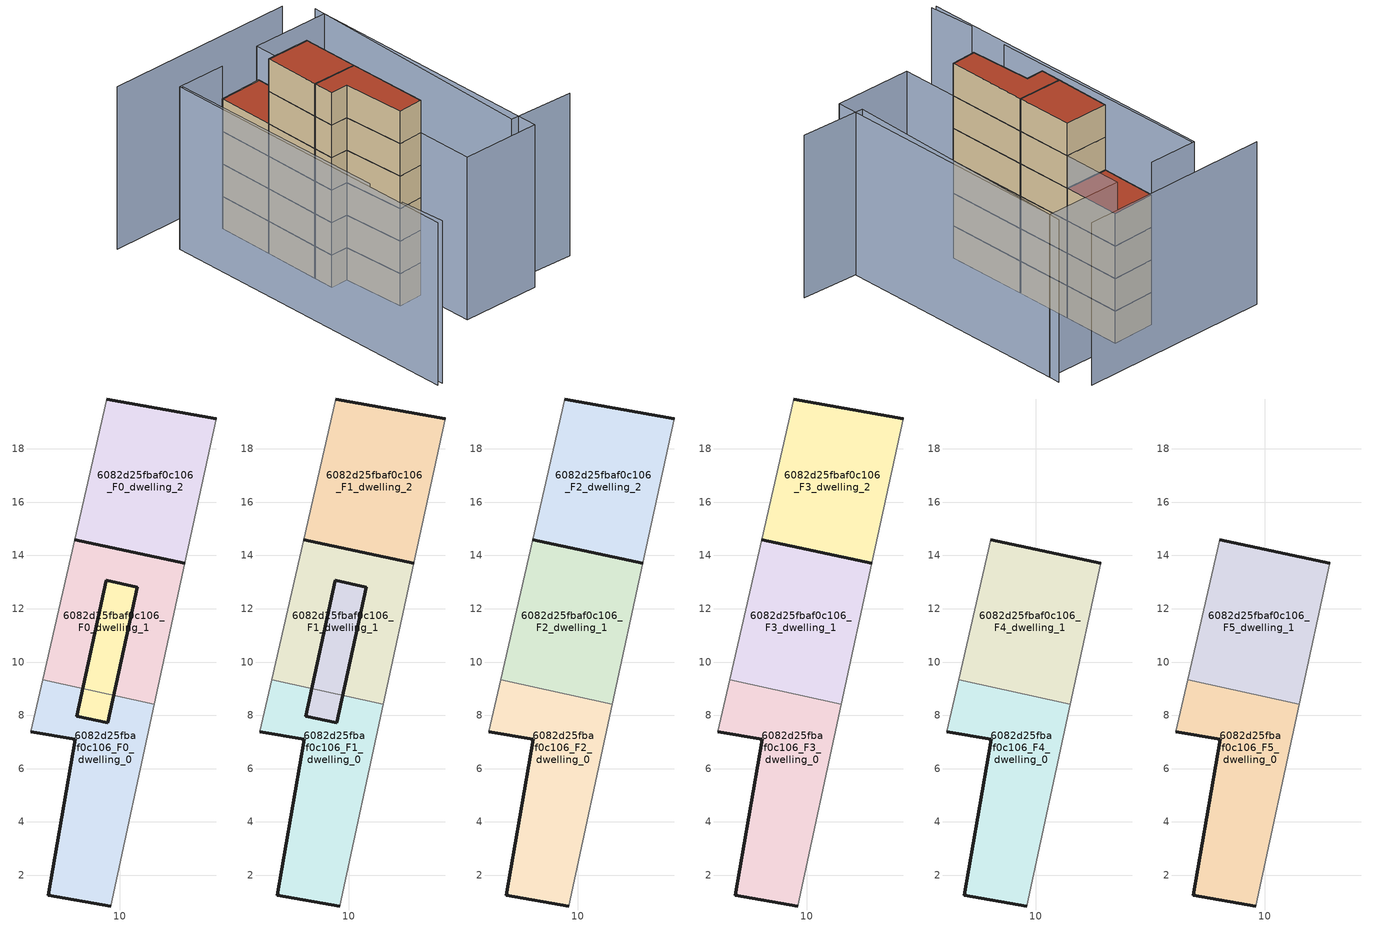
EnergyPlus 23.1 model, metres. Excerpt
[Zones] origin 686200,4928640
6082d25fbaf0c106_F0_dwelling_0
 floor ground (EU_floor_Construction): 9.67,0.84 11.31,8.42 7.11,9.33 6.67,7.38 8.34,7.1 7.32,1.24 z0
 wall outside (EU_wall_Construction): 9.67,0.84 7.32,1.24 8.34,7.1 6.67,7.38 z0:3
 wall adiabatic (EU_wall_Construction): 6.67,7.38 7.11,9.33 / 11.31,8.42 9.67,0.84 z0:3
 wall to 6082d25fbaf0c106_F0_dwelling_1 (EU_wall_Construction): 7.11,9.33 11.31,8.42 z0:3
6082d25fbaf0c106_F0_dwelling_1
 floor ground (EU_floor_Construction): 11.31,8.42 12.45,13.7 8.31,14.6 7.11,9.33 z0
 wall outside (EU_wall_Construction): 8.31,14.6 12.45,13.7 z0:3
 wall adiabatic (EU_wall_Construction): 7.11,9.33 8.31,14.6 / 12.45,13.7 11.31,8.42 z0:3
6082d25fbaf0c106_F0_dwelling_2
 floor ground (EU_floor_Construction): 12.45,13.7 13.63,19.13 9.52,19.87 8.31,14.6 z0
 wall outside (EU_wall_Construction): 9.52,19.87 13.63,19.13 / 12.45,13.7 8.31,14.6 z0:3
 wall adiabatic (EU_wall_Construction): 8.31,14.6 9.52,19.87 / 13.63,19.13 12.45,13.7 z0:3
6082d25fbaf0c106_F4_circulation
 floor ground (EU_floor_Construction): 9.56,7.72 10.66,12.81 9.49,13.07 8.39,7.97 z0
 wall outside (EU_wall_Construction): 9.49,13.07 10.66,12.81 9.56,7.72 8.39,7.97 9.49,13.07 z0:3
6082d25fbaf0c106_F1_dwelling_0
 floor to 6082d25fbaf0c106_F0_dwelling_0 (EU_floor_Construction): 9.67,0.84 11.31,8.42 7.11,9.33 6.67,7.38 8.34,7.1 7.32,1.24 z3
 wall outside (EU_wall_Construction): 9.67,0.84 7.32,1.24 8.34,7.1 6.67,7.38 z3:6
 wall adiabatic (EU_wall_Construction): 6.67,7.38 7.11,9.33 / 11.31,8.42 9.67,0.84 z3:6
 wall to 6082d25fbaf0c106_F1_dwelling_1 (EU_wall_Construction): 7.11,9.33 11.31,8.42 z3:6
6082d25fbaf0c106_F1_dwelling_1
 floor to 6082d25fbaf0c106_F0_dwelling_1 (EU_floor_Construction): 11.31,8.42 12.45,13.7 8.31,14.6 7.11,9.33 z3
 wall outside (EU_wall_Construction): 8.31,14.6 12.45,13.7 z3:6
 wall adiabatic (EU_wall_Construction): 7.11,9.33 8.31,14.6 / 12.45,13.7 11.31,8.42 z3:6
6082d25fbaf0c106_F1_dwelling_2
 floor to 6082d25fbaf0c106_F0_dwelling_2 (EU_floor_Construction): 12.45,13.7 13.63,19.13 9.52,19.87 8.31,14.6 z3
 wall outside (EU_wall_Construction): 9.52,19.87 13.63,19.13 / 12.45,13.7 8.31,14.6 z3:6
 wall adiabatic (EU_wall_Construction): 8.31,14.6 9.52,19.87 / 13.63,19.13 12.45,13.7 z3:6
6082d25fbaf0c106_F5_circulation
 floor to 6082d25fbaf0c106_F4_circulation (EU_floor_Construction): 9.56,7.72 10.66,12.81 9.49,13.07 8.39,7.97 z3
 wall outside (EU_wall_Construction): 9.49,13.07 10.66,12.81 9.56,7.72 8.39,7.97 9.49,13.07 z3:6
 roof outside (EU_roof_Construction): 10.66,12.81 9.56,7.72 8.39,7.97 9.49,13.07 z6
6082d25fbaf0c106_F2_dwelling_0
 floor to 6082d25fbaf0c106_F1_dwelling_0 (EU_floor_Construction): 9.67,0.84 11.31,8.42 7.11,9.33 6.67,7.38 8.34,7.1 7.32,1.24 z6
 wall outside (EU_wall_Construction): 9.67,0.84 7.32,1.24 8.34,7.1 6.67,7.38 z6:9
 wall adiabatic (EU_wall_Construction): 6.67,7.38 7.11,9.33 / 11.31,8.42 9.67,0.84 z6:9
 wall to 6082d25fbaf0c106_F2_dwelling_1 (EU_wall_Construction): 7.11,9.33 11.31,8.42 z6:9
6082d25fbaf0c106_F2_dwelling_1
 floor to 6082d25fbaf0c106_F1_dwelling_1 (EU_floor_Construction): 11.31,8.42 12.45,13.7 8.31,14.6 7.11,9.33 z6
 wall outside (EU_wall_Construction): 8.31,14.6 12.45,13.7 z6:9
 wall adiabatic (EU_wall_Construction): 7.11,9.33 8.31,14.6 / 12.45,13.7 11.31,8.42 z6:9
6082d25fbaf0c106_F2_dwelling_2
 floor to 6082d25fbaf0c106_F1_dwelling_2 (EU_floor_Construction): 12.45,13.7 13.63,19.13 9.52,19.87 8.31,14.6 z6
 wall outside (EU_wall_Construction): 9.52,19.87 13.63,19.13 / 12.45,13.7 8.31,14.6 z6:9
 wall adiabatic (EU_wall_Construction): 8.31,14.6 9.52,19.87 / 13.63,19.13 12.45,13.7 z6:9
6082d25fbaf0c106_F3_dwelling_0
 floor to 6082d25fbaf0c106_F2_dwelling_0 (EU_floor_Construction): 9.67,0.84 11.31,8.42 7.11,9.33 6.67,7.38 8.34,7.1 7.32,1.24 z9
 wall outside (EU_wall_Construction): 9.67,0.84 7.32,1.24 8.34,7.1 6.67,7.38 z9:12
 wall adiabatic (EU_wall_Construction): 6.67,7.38 7.11,9.33 / 11.31,8.42 9.67,0.84 z9:12
 wall to 6082d25fbaf0c106_F3_dwelling_1 (EU_wall_Construction): 7.11,9.33 11.31,8.42 z9:12
6082d25fbaf0c106_F3_dwelling_1
 floor to 6082d25fbaf0c106_F2_dwelling_1 (EU_floor_Construction): 11.31,8.42 12.45,13.7 8.31,14.6 7.11,9.33 z9
 wall outside (EU_wall_Construction): 8.31,14.6 12.45,13.7 z9:12
 wall adiabatic (EU_wall_Construction): 7.11,9.33 8.31,14.6 / 12.45,13.7 11.31,8.42 z9:12
6082d25fbaf0c106_F3_dwelling_2
 floor to 6082d25fbaf0c106_F2_dwelling_2 (EU_floor_Construction): 12.45,13.7 13.63,19.13 9.52,19.87 8.31,14.6 z9
 wall outside (EU_wall_Construction): 9.52,19.87 13.63,19.13 / 12.45,13.7 8.31,14.6 z9:12
 wall adiabatic (EU_wall_Construction): 8.31,14.6 9.52,19.87 / 13.63,19.13 12.45,13.7 z9:12
 roof outside (EU_roof_Construction): 13.63,19.13 12.45,13.7 8.31,14.6 9.52,19.87 z12
6082d25fbaf0c106_F4_dwelling_0
 floor to 6082d25fbaf0c106_F3_dwelling_0 (EU_floor_Construction): 9.67,0.84 11.31,8.42 7.11,9.33 6.67,7.38 8.34,7.1 7.32,1.24 z12
 wall outside (EU_wall_Construction): 9.67,0.84 7.32,1.24 8.34,7.1 6.67,7.38 z12:15
 wall adiabatic (EU_wall_Construction): 6.67,7.38 7.11,9.33 / 11.31,8.42 9.67,0.84 z12:15
 wall to 6082d25fbaf0c106_F4_dwelling_1 (EU_wall_Construction): 7.11,9.33 11.31,8.42 z12:15
6082d25fbaf0c106_F4_dwelling_1
 floor to 6082d25fbaf0c106_F3_dwelling_1 (EU_floor_Construction): 11.31,8.42 12.45,13.7 8.31,14.6 7.11,9.33 z12
 wall outside (EU_wall_Construction): 8.31,14.6 12.45,13.7 z12:15
 wall adiabatic (EU_wall_Construction): 7.11,9.33 8.31,14.6 / 12.45,13.7 11.31,8.42 z12:15
6082d25fbaf0c106_F5_dwelling_0
 floor to 6082d25fbaf0c106_F4_dwelling_0 (EU_floor_Construction): 9.67,0.84 11.31,8.42 7.11,9.33 6.67,7.38 8.34,7.1 7.32,1.24 z15
 wall outside (EU_wall_Construction): 9.67,0.84 7.32,1.24 8.34,7.1 6.67,7.38 z15:18
 wall adiabatic (EU_wall_Construction): 6.67,7.38 7.11,9.33 / 11.31,8.42 9.67,0.84 z15:18
 wall to 6082d25fbaf0c106_F5_dwelling_1 (EU_wall_Construction): 7.11,9.33 11.31,8.42 z15:18
 roof outside (EU_roof_Construction): 11.31,8.42 9.67,0.84 7.32,1.24 8.34,7.1 6.67,7.38 7.11,9.33 z18
6082d25fbaf0c106_F5_dwelling_1
 floor to 6082d25fbaf0c106_F4_dwelling_1 (EU_floor_Construction): 11.31,8.42 12.45,13.7 8.31,14.6 7.11,9.33 z15
 wall outside (EU_wall_Construction): 8.31,14.6 12.45,13.7 z15:18
 wall adiabatic (EU_wall_Construction): 7.11,9.33 8.31,14.6 / 12.45,13.7 11.31,8.42 z15:18
 roof outside (EU_roof_Construction): 12.45,13.7 11.31,8.42 7.11,9.33 8.31,14.6 z18
shading: -0.25,-4.05 -0.88,-8.38 / -1.34,-8.23 4.93,20.86 / 4.93,20.86 9.52,19.87 / 21.53,-5.46 15.52,-3.96 / 15.52,-3.96 21.22,18.85 / 5.08,20.67 0.68,-0.31 / 20.11,21.27 2.15,25.01 / 8.54,-4.37 13.68,19.39 / 13.68,19.39 20.96,17.81 / 20.96,17.81 15.81,-5.95 / 15.81,-5.95 8.54,-4.37 z0:15
[Building]
EU S2 Campaign: North Axis=0; Terrain=City; Solar Distribution=FullExterior
[Site:Location]
Bologna: Latitude=44.5; Longitude=11.25; Time Zone=1; Elevation=37
[SizingPeriod:WeatherFileDays]
AnnualSizingPeriod: Begin Month=1; Begin Day of Month=1; End Month=12; End Day of Month=31; Day of Week for Start Day=Monday; Use Weather File Daylight Saving Period=No; Use Weather File Rain and Snow Indicators=No
[MATERIAL]
EU_InternalMass_Material: Roughness=MediumRough; Thickness=0.1; Conductivity=1; Density=1800; Specific Heat=900; Thermal Absorptance=0.9; Solar Absorptance=0.7; Visible Absorptance=0.7
[MATERIAL:NOMASS] Roughness=MediumRough; Thermal Absorptance=0.9; Solar Absorptance=0.7; Visible Absorptance=0.7
Name | Thermal Resistance
EU_wall_NoMass | 0.905828
EU_roof_NoMass | 0.37593
EU_floor_NoMass | 0.67114
[CONSTRUCTION]
EU_wall_Construction: EU_wall_NoMass
EU_roof_Construction: EU_roof_NoMass
EU_floor_Construction: EU_floor_NoMass
EU_InternalMass_Construction: EU_InternalMass_Material
[ZONE] Type=1; Multiplier=1; Ceiling Height=autocalculate; Floor Area=autocalculate; Part of Total Floor Area=Yes
Name | Volume
6082d25fbaf0c106_F0_dwelling_0; 6082d25fbaf0c106_F1_dwelling_0; 6082d25fbaf0c106_F2_dwelling_0; 6082d25fbaf0c106_F3_dwelling_0; 6082d25fbaf0c106_F4_dwelling_0; 6082d25fbaf0c106_F5_dwelling_0 | 69.1567
6082d25fbaf0c106_F0_dwelling_1; 6082d25fbaf0c106_F1_dwelling_1; 6082d25fbaf0c106_F2_dwelling_1; 6082d25fbaf0c106_F3_dwelling_1; 6082d25fbaf0c106_F4_dwelling_1; 6082d25fbaf0c106_F5_dwelling_1 | 69.1597
6082d25fbaf0c106_F0_dwelling_2; 6082d25fbaf0c106_F1_dwelling_2; 6082d25fbaf0c106_F2_dwelling_2; 6082d25fbaf0c106_F3_dwelling_2 | 69.1465
6082d25fbaf0c106_F4_circulation; 6082d25fbaf0c106_F5_circulation | 18.6687
[INTERNALMASS] Construction=EU_InternalMass_Construction
Name | Zone or ZoneList | Surface Area
6082d25fbaf0c106_F0_dwelling_0_EU_InternalMass | 6082d25fbaf0c106_F0_dwelling_0 | 23.0501
6082d25fbaf0c106_F0_dwelling_1_EU_InternalMass | 6082d25fbaf0c106_F0_dwelling_1 | 23.0501
6082d25fbaf0c106_F0_dwelling_2_EU_InternalMass | 6082d25fbaf0c106_F0_dwelling_2 | 23.0501
6082d25fbaf0c106_F1_dwelling_0_EU_InternalMass | 6082d25fbaf0c106_F1_dwelling_0 | 23.0501
6082d25fbaf0c106_F1_dwelling_1_EU_InternalMass | 6082d25fbaf0c106_F1_dwelling_1 | 23.0501
6082d25fbaf0c106_F1_dwelling_2_EU_InternalMass | 6082d25fbaf0c106_F1_dwelling_2 | 23.0501
6082d25fbaf0c106_F2_dwelling_0_EU_InternalMass | 6082d25fbaf0c106_F2_dwelling_0 | 23.0501
6082d25fbaf0c106_F2_dwelling_1_EU_InternalMass | 6082d25fbaf0c106_F2_dwelling_1 | 23.0501
6082d25fbaf0c106_F2_dwelling_2_EU_InternalMass | 6082d25fbaf0c106_F2_dwelling_2 | 23.0501
6082d25fbaf0c106_F3_dwelling_0_EU_InternalMass | 6082d25fbaf0c106_F3_dwelling_0 | 23.0501
6082d25fbaf0c106_F3_dwelling_1_EU_InternalMass | 6082d25fbaf0c106_F3_dwelling_1 | 23.0501
6082d25fbaf0c106_F3_dwelling_2_EU_InternalMass | 6082d25fbaf0c106_F3_dwelling_2 | 23.0501
6082d25fbaf0c106_F4_dwelling_0_EU_InternalMass | 6082d25fbaf0c106_F4_dwelling_0 | 31.4634
6082d25fbaf0c106_F4_dwelling_1_EU_InternalMass | 6082d25fbaf0c106_F4_dwelling_1 | 31.4634
6082d25fbaf0c106_F5_dwelling_0_EU_InternalMass | 6082d25fbaf0c106_F5_dwelling_0 | 31.4634
6082d25fbaf0c106_F5_dwelling_1_EU_InternalMass | 6082d25fbaf0c106_F5_dwelling_1 | 31.4634
[OTHEREQUIPMENT] Fuel Type=Electricity; Design Level Calculation Method=Watts/Area; Power per Zone Floor Area=1; Fraction Latent=0; Fraction Radiant=0; Fraction Lost=0; Carbon Dioxide Generation Rate=0; EndUse Subcategory=EU_Step8_InternalGains
Name | Zone or ZoneList or Space or SpaceList | Schedule
EU_Step8_InternalGain_6082d25fbaf0c106_F0_dwelling_0_f000 | 6082d25fbaf0c106_F0_dwelling_0 | EU_Step8_GainSchedule_6082d25fbaf0c106_F0_dwelling_0_f000
EU_Step8_InternalGain_6082d25fbaf0c106_F0_dwelling_1_f000 | 6082d25fbaf0c106_F0_dwelling_1 | EU_Step8_GainSchedule_6082d25fbaf0c106_F0_dwelling_1_f000
EU_Step8_InternalGain_6082d25fbaf0c106_F0_dwelling_2_f000 | 6082d25fbaf0c106_F0_dwelling_2 | EU_Step8_GainSchedule_6082d25fbaf0c106_F0_dwelling_2_f000
EU_Step8_InternalGain_6082d25fbaf0c106_F1_dwelling_0_f000 | 6082d25fbaf0c106_F1_dwelling_0 | EU_Step8_GainSchedule_6082d25fbaf0c106_F1_dwelling_0_f000
EU_Step8_InternalGain_6082d25fbaf0c106_F1_dwelling_1_f000 | 6082d25fbaf0c106_F1_dwelling_1 | EU_Step8_GainSchedule_6082d25fbaf0c106_F1_dwelling_1_f000
EU_Step8_InternalGain_6082d25fbaf0c106_F1_dwelling_2_f000 | 6082d25fbaf0c106_F1_dwelling_2 | EU_Step8_GainSchedule_6082d25fbaf0c106_F1_dwelling_2_f000
EU_Step8_InternalGain_6082d25fbaf0c106_F2_dwelling_0_f000 | 6082d25fbaf0c106_F2_dwelling_0 | EU_Step8_GainSchedule_6082d25fbaf0c106_F2_dwelling_0_f000
EU_Step8_InternalGain_6082d25fbaf0c106_F2_dwelling_1_f000 | 6082d25fbaf0c106_F2_dwelling_1 | EU_Step8_GainSchedule_6082d25fbaf0c106_F2_dwelling_1_f000
EU_Step8_InternalGain_6082d25fbaf0c106_F2_dwelling_2_f000 | 6082d25fbaf0c106_F2_dwelling_2 | EU_Step8_GainSchedule_6082d25fbaf0c106_F2_dwelling_2_f000
EU_Step8_InternalGain_6082d25fbaf0c106_F3_dwelling_0_f000 | 6082d25fbaf0c106_F3_dwelling_0 | EU_Step8_GainSchedule_6082d25fbaf0c106_F3_dwelling_0_f000
EU_Step8_InternalGain_6082d25fbaf0c106_F3_dwelling_1_f000 | 6082d25fbaf0c106_F3_dwelling_1 | EU_Step8_GainSchedule_6082d25fbaf0c106_F3_dwelling_1_f000
EU_Step8_InternalGain_6082d25fbaf0c106_F3_dwelling_2_f000 | 6082d25fbaf0c106_F3_dwelling_2 | EU_Step8_GainSchedule_6082d25fbaf0c106_F3_dwelling_2_f000
EU_Step8_InternalGain_6082d25fbaf0c106_F4_dwelling_0_f000 | 6082d25fbaf0c106_F4_dwelling_0 | EU_Step8_GainSchedule_6082d25fbaf0c106_F4_dwelling_0_f000
EU_Step8_InternalGain_6082d25fbaf0c106_F4_dwelling_1_f000 | 6082d25fbaf0c106_F4_dwelling_1 | EU_Step8_GainSchedule_6082d25fbaf0c106_F4_dwelling_1_f000
EU_Step8_InternalGain_6082d25fbaf0c106_F5_dwelling_0_f000 | 6082d25fbaf0c106_F5_dwelling_0 | EU_Step8_GainSchedule_6082d25fbaf0c106_F5_dwelling_0_f000
EU_Step8_InternalGain_6082d25fbaf0c106_F5_dwelling_1_f000 | 6082d25fbaf0c106_F5_dwelling_1 | EU_Step8_GainSchedule_6082d25fbaf0c106_F5_dwelling_1_f000
[ZONEINFILTRATION:DESIGNFLOWRATE] Schedule=EU_AlwaysOn; Design Flow Rate Calculation Method=Flow/Area; Flow Rate per Floor Area=0.0005; Constant Term Coefficient=1; Temperature Term Coefficient=0; Velocity Term Coefficient=0; Velocity Squared Term Coefficient=0
Name | Zone or ZoneList or Space or SpaceList
EU_Circulation_Infiltration_6082d25fbaf0c106_F4_circulation | 6082d25fbaf0c106_F4_circulation
EU_Circulation_Infiltration_6082d25fbaf0c106_F5_circulation | 6082d25fbaf0c106_F5_circulation
[ZONEVENTILATION:DESIGNFLOWRATE] Schedule=EU_AlwaysOn; Design Flow Rate Calculation Method=AirChanges/Hour; Air Changes per Hour=0.73129; Ventilation Type=Natural; Fan Pressure Rise=0; Fan Total Efficiency=1; Constant Term Coefficient=1; Temperature Term Coefficient=0; Velocity Term Coefficient=0; Velocity Squared Term Coefficient=0; Minimum Indoor Temperature=-100; Maximum Indoor Temperature=100; Delta Temperature=-100; Minimum Outdoor Temperature=-100; Maximum Outdoor Temperature=100; Maximum Wind Speed=40
Name | Zone or ZoneList or Space or SpaceList
EU_ConstantAir_6082d25fbaf0c106_F0_dwelling_0 | 6082d25fbaf0c106_F0_dwelling_0
EU_ConstantAir_6082d25fbaf0c106_F0_dwelling_1 | 6082d25fbaf0c106_F0_dwelling_1
EU_ConstantAir_6082d25fbaf0c106_F0_dwelling_2 | 6082d25fbaf0c106_F0_dwelling_2
EU_ConstantAir_6082d25fbaf0c106_F1_dwelling_0 | 6082d25fbaf0c106_F1_dwelling_0
EU_ConstantAir_6082d25fbaf0c106_F1_dwelling_1 | 6082d25fbaf0c106_F1_dwelling_1
EU_ConstantAir_6082d25fbaf0c106_F1_dwelling_2 | 6082d25fbaf0c106_F1_dwelling_2
EU_ConstantAir_6082d25fbaf0c106_F2_dwelling_0 | 6082d25fbaf0c106_F2_dwelling_0
EU_ConstantAir_6082d25fbaf0c106_F2_dwelling_1 | 6082d25fbaf0c106_F2_dwelling_1
EU_ConstantAir_6082d25fbaf0c106_F2_dwelling_2 | 6082d25fbaf0c106_F2_dwelling_2
EU_ConstantAir_6082d25fbaf0c106_F3_dwelling_0 | 6082d25fbaf0c106_F3_dwelling_0
EU_ConstantAir_6082d25fbaf0c106_F3_dwelling_1 | 6082d25fbaf0c106_F3_dwelling_1
EU_ConstantAir_6082d25fbaf0c106_F3_dwelling_2 | 6082d25fbaf0c106_F3_dwelling_2
EU_ConstantAir_6082d25fbaf0c106_F4_dwelling_0 | 6082d25fbaf0c106_F4_dwelling_0
EU_ConstantAir_6082d25fbaf0c106_F4_dwelling_1 | 6082d25fbaf0c106_F4_dwelling_1
EU_ConstantAir_6082d25fbaf0c106_F5_dwelling_0 | 6082d25fbaf0c106_F5_dwelling_0
EU_ConstantAir_6082d25fbaf0c106_F5_dwelling_1 | 6082d25fbaf0c106_F5_dwelling_1
[HVACTEMPLATE:THERMOSTAT] Constant Heating Setpoint=20; Constant Cooling Setpoint=50
EU_HeatOnly_6082d25fbaf0c106_F0_dwelling_0; EU_HeatOnly_6082d25fbaf0c106_F0_dwelling_1; EU_HeatOnly_6082d25fbaf0c106_F0_dwelling_2; EU_HeatOnly_6082d25fbaf0c106_F1_dwelling_0; EU_HeatOnly_6082d25fbaf0c106_F1_dwelling_1; EU_HeatOnly_6082d25fbaf0c106_F1_dwelling_2; EU_HeatOnly_6082d25fbaf0c106_F2_dwelling_0; EU_HeatOnly_6082d25fbaf0c106_F2_dwelling_1; EU_HeatOnly_6082d25fbaf0c106_F2_dwelling_2; EU_HeatOnly_6082d25fbaf0c106_F3_dwelling_0; EU_HeatOnly_6082d25fbaf0c106_F3_dwelling_1; EU_HeatOnly_6082d25fbaf0c106_F3_dwelling_2; EU_HeatOnly_6082d25fbaf0c106_F4_dwelling_0; EU_HeatOnly_6082d25fbaf0c106_F4_dwelling_1; EU_HeatOnly_6082d25fbaf0c106_F5_dwelling_0; EU_HeatOnly_6082d25fbaf0c106_F5_dwelling_1
[HVACTEMPLATE:ZONE:IDEALLOADSAIRSYSTEM] System Availability Schedule=EU_AlwaysOn; Maximum Heating Supply Air Temperature=50; Minimum Cooling Supply Air Temperature=13; Maximum Heating Supply Air Humidity Ratio=0.0156; Minimum Cooling Supply Air Humidity Ratio=0.0077; Heating Limit=NoLimit; Cooling Limit=NoLimit; Heating Availability Schedule=EU_AlwaysOn; Cooling Availability Schedule=EU_CoolingOff; Dehumidification Control Type=ConstantSensibleHeatRatio; Cooling Sensible Heat Ratio=0.7; Dehumidification Setpoint=60; Humidification Control Type=None; Humidification Setpoint=30; Outdoor Air Method=None; Outdoor Air Flow Rate per Person=0.00944; Outdoor Air Flow Rate per Zone Floor Area=0; Outdoor Air Flow Rate per Zone=0; Demand Controlled Ventilation Type=None; Outdoor Air Economizer Type=NoEconomizer; Heat Recovery Type=None; Sensible Heat Recovery Effectiveness=0.7; Latent Heat Recovery Effectiveness=0.65
Name | Template Thermostat
6082d25fbaf0c106_F0_dwelling_0 | EU_HeatOnly_6082d25fbaf0c106_F0_dwelling_0
6082d25fbaf0c106_F0_dwelling_1 | EU_HeatOnly_6082d25fbaf0c106_F0_dwelling_1
6082d25fbaf0c106_F0_dwelling_2 | EU_HeatOnly_6082d25fbaf0c106_F0_dwelling_2
6082d25fbaf0c106_F1_dwelling_0 | EU_HeatOnly_6082d25fbaf0c106_F1_dwelling_0
6082d25fbaf0c106_F1_dwelling_1 | EU_HeatOnly_6082d25fbaf0c106_F1_dwelling_1
6082d25fbaf0c106_F1_dwelling_2 | EU_HeatOnly_6082d25fbaf0c106_F1_dwelling_2
6082d25fbaf0c106_F2_dwelling_0 | EU_HeatOnly_6082d25fbaf0c106_F2_dwelling_0
6082d25fbaf0c106_F2_dwelling_1 | EU_HeatOnly_6082d25fbaf0c106_F2_dwelling_1
6082d25fbaf0c106_F2_dwelling_2 | EU_HeatOnly_6082d25fbaf0c106_F2_dwelling_2
6082d25fbaf0c106_F3_dwelling_0 | EU_HeatOnly_6082d25fbaf0c106_F3_dwelling_0
6082d25fbaf0c106_F3_dwelling_1 | EU_HeatOnly_6082d25fbaf0c106_F3_dwelling_1
6082d25fbaf0c106_F3_dwelling_2 | EU_HeatOnly_6082d25fbaf0c106_F3_dwelling_2
6082d25fbaf0c106_F4_dwelling_0 | EU_HeatOnly_6082d25fbaf0c106_F4_dwelling_0
6082d25fbaf0c106_F4_dwelling_1 | EU_HeatOnly_6082d25fbaf0c106_F4_dwelling_1
6082d25fbaf0c106_F5_dwelling_0 | EU_HeatOnly_6082d25fbaf0c106_F5_dwelling_0
6082d25fbaf0c106_F5_dwelling_1 | EU_HeatOnly_6082d25fbaf0c106_F5_dwelling_1
[SIZING:ZONE] Zone Cooling Design Supply Air Temperature Input Method=SupplyAirTemperature; Zone Cooling Design Supply Air Temperature=13; Zone Heating Design Supply Air Temperature Input Method=SupplyAirTemperature; Zone Heating Design Supply Air Temperature=50; Zone Cooling Design Supply Air Humidity Ratio=0.008; Zone Heating Design Supply Air Humidity Ratio=0.008; Cooling Design Air Flow Method=DesignDay; Cooling Design Air Flow Rate=0; Cooling Minimum Air Flow per Zone Floor Area=0.000762; Cooling Minimum Air Flow=0; Cooling Minimum Air Flow Fraction=0.2; Heating Design Air Flow Method=DesignDay; Heating Design Air Flow Rate=0; Heating Maximum Air Flow per Zone Floor Area=0.002032; Heating Maximum Air Flow=0.141576; Heating Maximum Air Flow Fraction=0.3; Account for Dedicated Outdoor Air System=No; Dedicated Outdoor Air System Control Strategy=NeutralSupplyAir; Dedicated Outdoor Air Low Setpoint Temperature for Design=autosize; Dedicated Outdoor Air High Setpoint Temperature for Design=autosize; Zone Load Sizing Method=Sensible Load Only No Latent Load; Zone Latent Cooling Design Supply Air Humidity Ratio Input Method=HumidityRatioDifference; Zone Cooling Design Supply Air Humidity Ratio Difference=0.005; Zone Latent Heating Design Supply Air Humidity Ratio Input Method=HumidityRatioDifference; Zone Humidification Design Supply Air Humidity Ratio Difference=0.005
6082d25fbaf0c106_F0_dwelling_0; 6082d25fbaf0c106_F0_dwelling_1; 6082d25fbaf0c106_F0_dwelling_2; 6082d25fbaf0c106_F1_dwelling_0; 6082d25fbaf0c106_F1_dwelling_1; 6082d25fbaf0c106_F1_dwelling_2; 6082d25fbaf0c106_F2_dwelling_0; 6082d25fbaf0c106_F2_dwelling_1; 6082d25fbaf0c106_F2_dwelling_2; 6082d25fbaf0c106_F3_dwelling_0; 6082d25fbaf0c106_F3_dwelling_1; 6082d25fbaf0c106_F3_dwelling_2; 6082d25fbaf0c106_F4_dwelling_0; 6082d25fbaf0c106_F4_dwelling_1; 6082d25fbaf0c106_F5_dwelling_0; 6082d25fbaf0c106_F5_dwelling_1
[SCHEDULE:CONSTANT]
Name | Hourly Value
EU_AlwaysOn | 1
EU_CoolingOff | 0
[SCHEDULE:FILE] Column Number=1; Rows to Skip at Top=0; Number of Hours of Data=8760; Column Separator=Comma; Interpolate to Timestep=No; Minutes per Item=60; Adjust Schedule for Daylight Savings=Yes
Name | File
EU_Step8_GainSchedule_6082d25fbaf0c106_F0_dwelling_0_f000 | ../../schedules/6082d25fbaf0c106/6082d25fbaf0c106_F0_dwelling_0_f000_gain.csv
EU_Step8_GainSchedule_6082d25fbaf0c106_F0_dwelling_1_f000 | ../../schedules/6082d25fbaf0c106/6082d25fbaf0c106_F0_dwelling_1_f000_gain.csv
EU_Step8_GainSchedule_6082d25fbaf0c106_F0_dwelling_2_f000 | ../../schedules/6082d25fbaf0c106/6082d25fbaf0c106_F0_dwelling_2_f000_gain.csv
EU_Step8_GainSchedule_6082d25fbaf0c106_F1_dwelling_0_f000 | ../../schedules/6082d25fbaf0c106/6082d25fbaf0c106_F1_dwelling_0_f000_gain.csv
EU_Step8_GainSchedule_6082d25fbaf0c106_F1_dwelling_1_f000 | ../../schedules/6082d25fbaf0c106/6082d25fbaf0c106_F1_dwelling_1_f000_gain.csv
EU_Step8_GainSchedule_6082d25fbaf0c106_F1_dwelling_2_f000 | ../../schedules/6082d25fbaf0c106/6082d25fbaf0c106_F1_dwelling_2_f000_gain.csv
EU_Step8_GainSchedule_6082d25fbaf0c106_F2_dwelling_0_f000 | ../../schedules/6082d25fbaf0c106/6082d25fbaf0c106_F2_dwelling_0_f000_gain.csv
EU_Step8_GainSchedule_6082d25fbaf0c106_F2_dwelling_1_f000 | ../../schedules/6082d25fbaf0c106/6082d25fbaf0c106_F2_dwelling_1_f000_gain.csv
EU_Step8_GainSchedule_6082d25fbaf0c106_F2_dwelling_2_f000 | ../../schedules/6082d25fbaf0c106/6082d25fbaf0c106_F2_dwelling_2_f000_gain.csv
EU_Step8_GainSchedule_6082d25fbaf0c106_F3_dwelling_0_f000 | ../../schedules/6082d25fbaf0c106/6082d25fbaf0c106_F3_dwelling_0_f000_gain.csv
EU_Step8_GainSchedule_6082d25fbaf0c106_F3_dwelling_1_f000 | ../../schedules/6082d25fbaf0c106/6082d25fbaf0c106_F3_dwelling_1_f000_gain.csv
EU_Step8_GainSchedule_6082d25fbaf0c106_F3_dwelling_2_f000 | ../../schedules/6082d25fbaf0c106/6082d25fbaf0c106_F3_dwelling_2_f000_gain.csv
EU_Step8_GainSchedule_6082d25fbaf0c106_F4_dwelling_0_f000 | ../../schedules/6082d25fbaf0c106/6082d25fbaf0c106_F4_dwelling_0_f000_gain.csv
EU_Step8_GainSchedule_6082d25fbaf0c106_F4_dwelling_1_f000 | ../../schedules/6082d25fbaf0c106/6082d25fbaf0c106_F4_dwelling_1_f000_gain.csv
EU_Step8_GainSchedule_6082d25fbaf0c106_F5_dwelling_0_f000 | ../../schedules/6082d25fbaf0c106/6082d25fbaf0c106_F5_dwelling_0_f000_gain.csv
EU_Step8_GainSchedule_6082d25fbaf0c106_F5_dwelling_1_f000 | ../../schedules/6082d25fbaf0c106/6082d25fbaf0c106_F5_dwelling_1_f000_gain.csv
